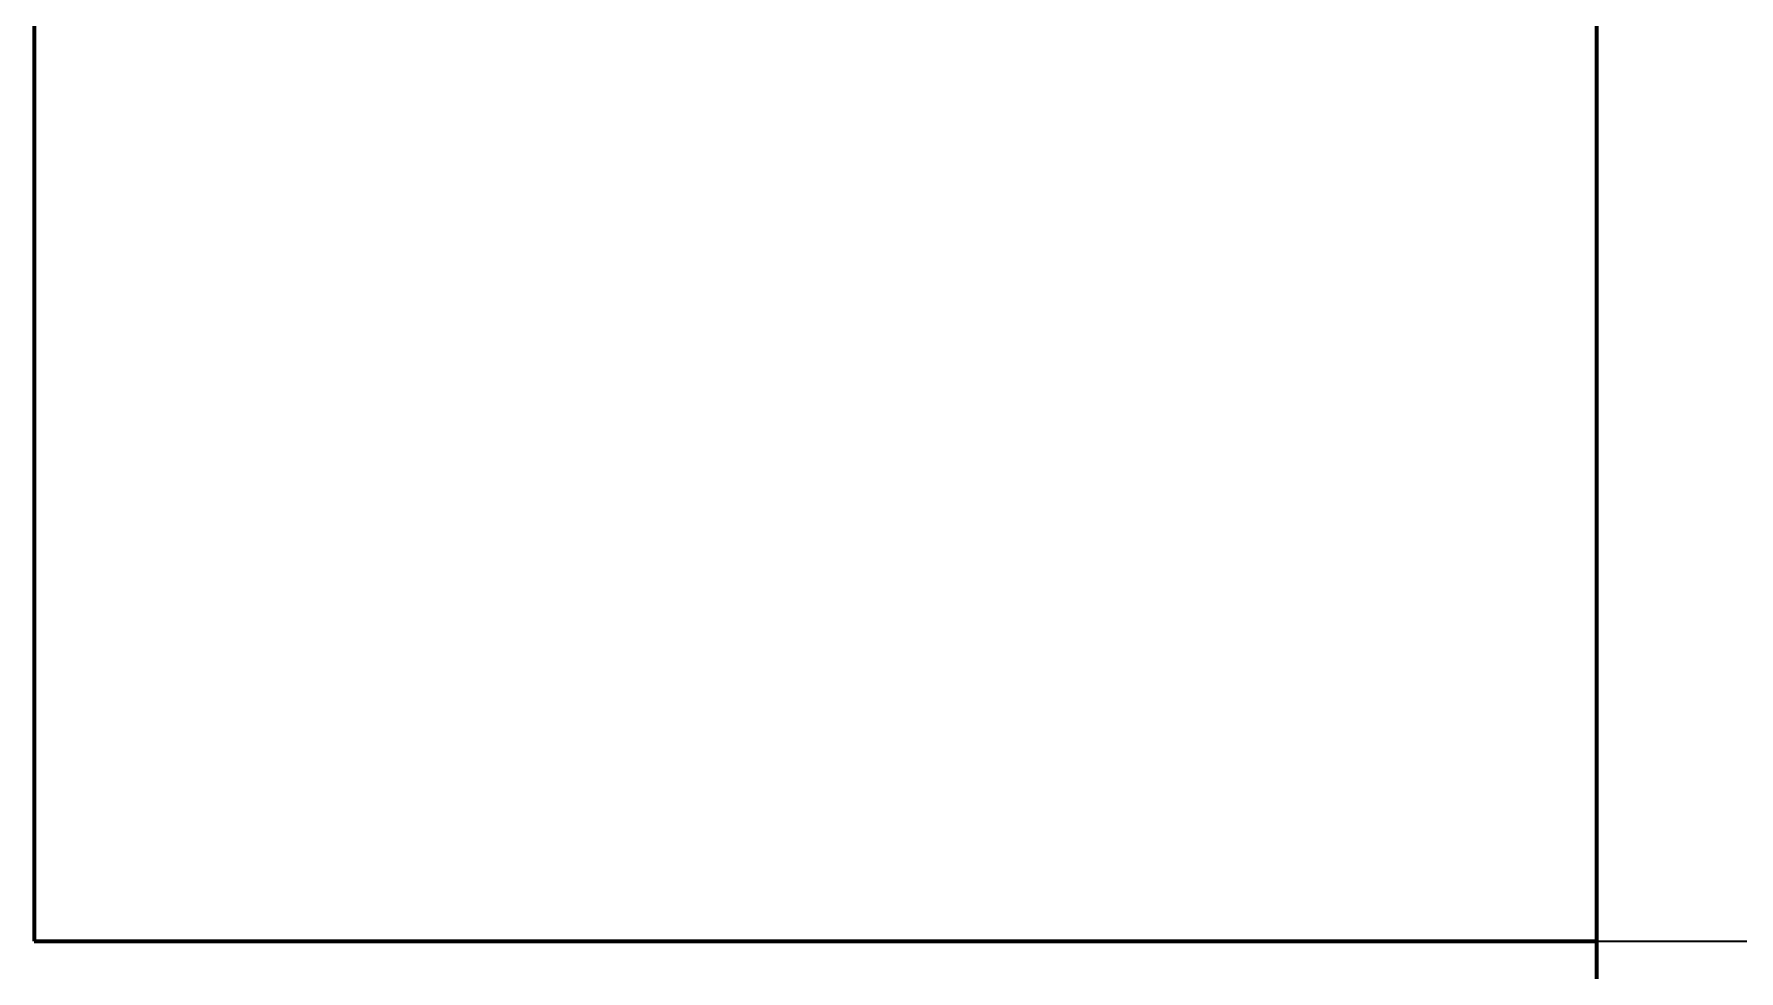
# Model space of a CAD drawing. Header units: millimetres. Extents: x 0 to 2382, y 0 to 420.
# Drawn here: x 124 to 125.091, y 108.711 to 109.31 of the extents above; entities that cross this region are included whole.
import ezdxf

# ---------------------------------------------------------------- set-up
doc = ezdxf.new("R2010")
doc.units = ezdxf.units.MM
doc.linetypes.add('IRAM-E-TRAZOS', pattern=[5, 4, -1])
doc.layers.add('01-VISIBLE', color=7, linetype='CONTINUOUS', lineweight=70)
doc.layers.add('02-OCULTA', color=4, linetype='IRAM-E-TRAZOS', lineweight=35)

msp = doc.modelspace()

# ---------------------------------------------------------------- linework, layer by layer
at = {"layer": '01-VISIBLE'}
msp.add_line((124, 108.73), (125, 108.73), dxfattribs=at)
for points in [[(125, 109.35), (125, 109.3), (125, 109.25), (125, 109.2), (125, 109.15), (125, 109.1), (125, 109.05), (125, 109), (125, 108.95), (125, 108.9), (125, 108.85), (125, 108.8), (125, 108.75), (125, 108.7)], [(124, 109.3396), (124, 109.2888), (124, 109.238), (124, 109.1872), (124, 109.1364), (124, 109.0856), (124, 109.0348), (124, 108.984), (124, 108.9332), (124, 108.8824), (124, 108.8316), (124, 108.7808), (124, 108.73)]]:
    msp.add_lwpolyline(points, dxfattribs=at)
at = {"layer": '02-OCULTA'}
msp.add_line((125, 108.73), (188, 108.73), dxfattribs=at)
for points in [[(125, 108.7), (125, 108.75), (125, 108.8), (125, 108.85), (125, 108.9), (125, 108.95), (125, 109), (125, 109.05), (125, 109.1), (125, 109.15), (125, 109.2), (125, 109.25), (125, 109.3), (125, 109.35)], [(124, 108.73), (124, 108.7808), (124, 108.8316), (124, 108.8824), (124, 108.9332), (124, 108.984), (124, 109.0348), (124, 109.0856), (124, 109.1364), (124, 109.1872), (124, 109.238), (124, 109.2888), (124, 109.3396)], [(125, 109.34), (125, 109.2892), (125, 109.2385), (125, 109.1877), (125, 109.1369), (125, 109.0862), (125, 109.0354), (125, 108.9846), (125, 108.9338), (125, 108.8831), (125, 108.8323), (125, 108.7815), (125, 108.7308), (125, 108.68)], [(125, 108.68), (125, 108.7308), (125, 108.7815), (125, 108.8323), (125, 108.8831), (125, 108.9338), (125, 108.9846), (125, 109.0354), (125, 109.0862), (125, 109.1369), (125, 109.1877), (125, 109.2385), (125, 109.2892), (125, 109.34)]]:
    msp.add_lwpolyline(points, dxfattribs=at)

doc.saveas('drawing.dxf')
